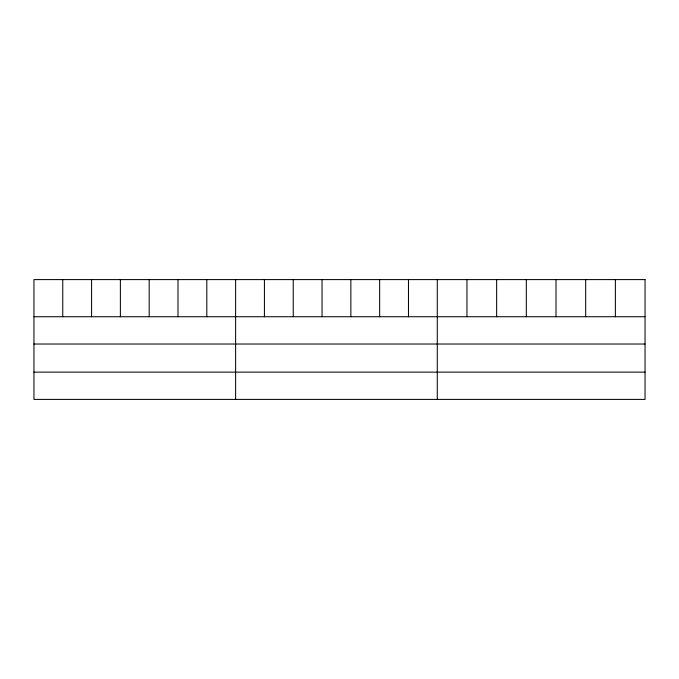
<?xml version="1.0" encoding="UTF-8"?>
<svg xmlns="http://www.w3.org/2000/svg" width="679" height="679" viewBox="0 0 679 679"><rect width="100%" height="100%" fill="white"/><g stroke="black" fill="none" stroke-linecap="round" stroke-linejoin="round"><path stroke-width="1.02" d="M33.95 316.737L645.05 316.737M33.95 344.024L645.05 344.024M33.95 372.126L645.05 372.126M615.369 279.595L615.369 316.737M585.688 279.595L585.688 316.737M556.008 279.595L556.008 316.737M526.318 279.595L526.318 316.737M496.638 279.595L496.638 316.737M466.957 279.595L466.957 316.737M437.276 279.595L437.276 399.405M408.469 279.595L408.469 316.737M379.654 279.595L379.654 316.737M350.848 279.595L350.848 316.737M322.041 279.595L322.041 316.737M293.235 279.595L293.235 316.737M264.42 279.595L264.42 316.737M235.613 279.595L235.613 399.405M206.806 279.595L206.806 316.737M177.991 279.595L177.991 316.737M149.185 279.595L149.185 316.737M120.378 279.595L120.378 316.737M91.572 279.595L91.572 316.737M62.757 279.595L62.757 316.737M645.05 279.595L33.95 279.595L33.95 399.405L645.05 399.405L645.05 279.595"/></g></svg>
